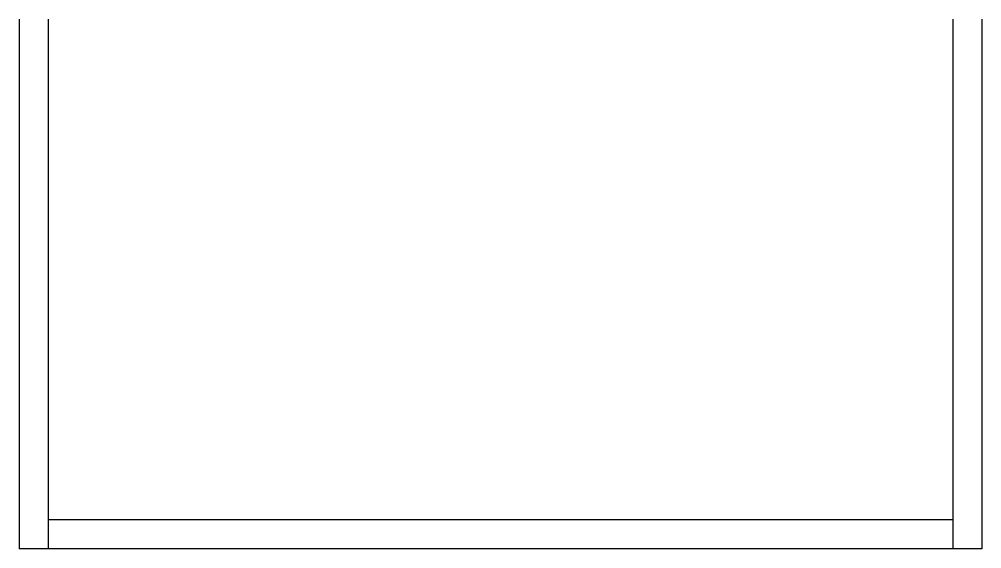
# Model space of a CAD drawing. Header units: millimetres. Extents: x -922.39 to -921.39, y 2732.78 to 2733.33.
import ezdxf

# ---------------------------------------------------------------- set-up
doc = ezdxf.new("R2010")
doc.units = ezdxf.units.MM
doc.header["$LTSCALE"] = 10
doc.layers.add('Móveis_armários', color=2, linetype='Continuous')

msp = doc.modelspace()

# ---------------------------------------------------------------- linework, layer by layer
at = {"layer": 'Móveis_armários'}
for p, q in [((-922.3883, 2733.3266), (-922.3883, 2732.7766)), ((-921.3883, 2733.3266), (-921.3883, 2732.7766)), ((-921.3883, 2732.7766), (-922.3883, 2732.7766))]:
    msp.add_line(p, q, dxfattribs=at)
at = {"layer": 'Móveis_armários', "color": 1}
for p, q in [((-922.3583, 2733.3266), (-922.3583, 2732.7766)), ((-921.4183, 2733.3266), (-921.4183, 2732.7766)), ((-921.4183, 2732.8066), (-922.3583, 2732.8066))]:
    msp.add_line(p, q, dxfattribs=at)

doc.saveas('drawing.dxf')
